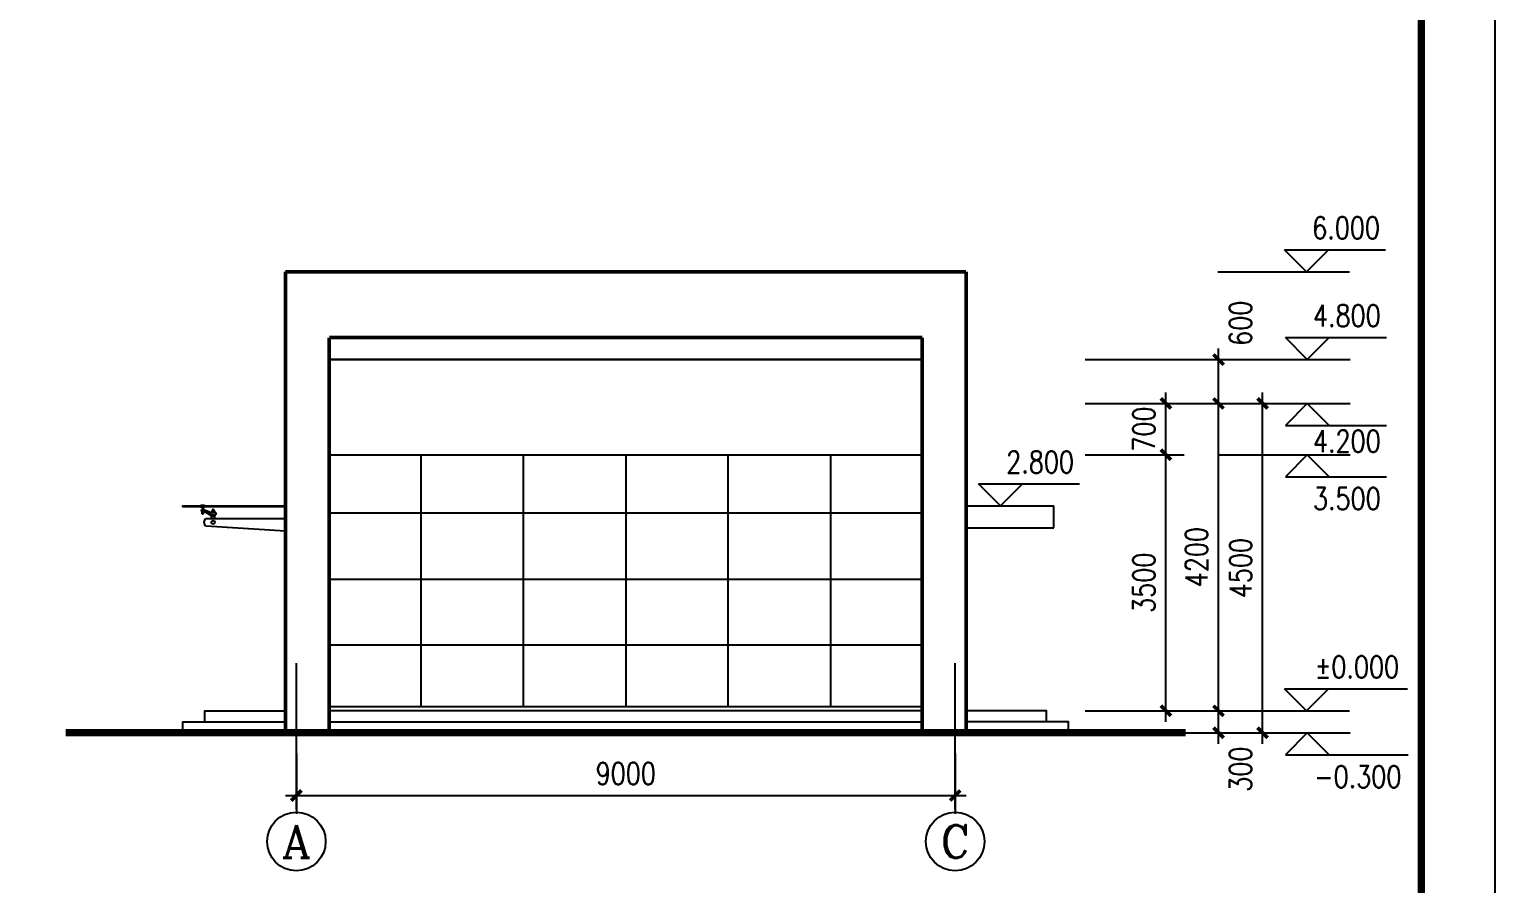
# Model space of a CAD drawing. Extents: x 458975 to 585950, y -118893 to 21149.
# Drawn here: x 565930 to 585950, y -60901 to -49226 of the extents above; entities that cross this region are included whole.
import ezdxf
from ezdxf.enums import TextEntityAlignment as Align

# ---------------------------------------------------------------- set-up
doc = ezdxf.new("R2010")
doc.units = 0
doc.header["$LTSCALE"] = 1000
doc.header["$MEASUREMENT"] = 0
doc.linetypes.add('ACAD_ISO04W100', pattern=[30.5, 24, -3, 0.5, -3])
doc.layers.get('0').update_dxf_attribs({"linetype": 'CONTINUOUS'})
doc.layers.get('DEFPOINTS').update_dxf_attribs({"linetype": 'CONTINUOUS'})
for name, color, linetype in [('AXIS', 3, 'CONTINUOUS'), ('AXIS_TEXT', 3, 'CONTINUOUS'), ('DOTE', 1, 'ACAD_ISO04W100'), ('E_GROUND', 2, 'CONTINUOUS'), ('E_WALL', 255, 'CONTINUOUS'), ('E_WINDOW', 4, 'CONTINUOUS'), ('LEVL', 3, 'CONTINUOUS'), ('PUB_DIM', 3, 'CONTINUOUS'), ('PUB_TITLE', 4, 'CONTINUOUS'), ('PUB_WALL', 255, 'CONTINUOUS'), ('STAIR', 2, 'CONTINUOUS'), ('WALL', 151, 'CONTINUOUS'), ('WINDOW', 2, 'CONTINUOUS')]:
    doc.layers.add(name, color=color, linetype=linetype)
doc.styles.add('COMPLEX', font='COMPLEX.shx')
doc.styles.add('dim_font', font='SIMPLEX.shx', dxfattribs={"width": 0.8})
doc.dimstyles.new('DIMN', dxfattribs={"dimtxt": 300, "dimasz": 100, "dimexe": 250, "dimexo": 300, "dimgap": 0, "dimtad": 0, "dimdec": 0, "dimzin": 0, "dimdsep": 46, "dimtxsty": 'dim_font', "dimblk": 'ARCHTICK', "dimcen": 0.09, "dimdle": 150, "dimclrt": 7, "dimazin": 0, "dimtfac": 1, "dimtdec": 0, "dimtix": 1, "dimtmove": 2, "dimatfit": 3, "dimfxl": 1, "dimtvp": 1, "dimtolj": 1, "dimtzin": 0, "dimarcsym": 0})

# ---------------------------------------------------------------- blocks, each defined once
blk = doc.blocks.new('_axiso')
blk.add_circle((0, 0), 0.5)
at = {"layer": 'AXIS_TEXT', "style": 'COMPLEX', "width": 1.041667}
blk.add_attdef('A', text='', height=0.56, dxfattribs=at).set_placement((-0.25, -0.28), (0.25, -0.28), align=Align.FIT)
blk = doc.blocks.new('_archtick')
at = {"const_width": 0.5}
blk.add_lwpolyline([(-0.7, -0.7), (0.7, 0.7)], dxfattribs=at)
blk = doc.blocks.new('*D164')
at = {"layer": 'DEFPOINTS', "color": 0, "transparency": 16777216}
for p in [(580055, -55039), (581458, -55039), (580055, -58539)]:
    blk.add_point(p, dxfattribs=at)
at = {"layer": 'PUB_DIM', "color": 0, "lineweight": -2, "transparency": 16777216}
for p, q in [((580355, -55039), (581708, -55039)), ((581458, -58689), (581458, -54889)), ((580355, -58539), (581708, -58539))]:
    blk.add_line(p, q, dxfattribs=at)
at = {"layer": 'PUB_DIM', "color": 0, "lineweight": -2, "transparency": 16777216, "xscale": 100, "yscale": 100, "zscale": 100}
for p, rotation in [((581458, -55039), 90), ((581458, -58539), 270)]:
    blk.add_blockref('_archtick', p, dxfattribs=dict(at, rotation=rotation))
at = {"layer": 'PUB_DIM', "color": 7, "transparency": 16777216, "insert": (581158, -56789), "char_height": 300, "attachment_point": 5, "rotation": 90, "style": 'dim_font'}
blk.add_mtext('\\A1;3500', dxfattribs=at)
blk = doc.blocks.new('*D165')
at = {"layer": 'DEFPOINTS', "color": 0, "transparency": 16777216}
for p in [(580055, -54339), (581458, -54339), (580055, -55039)]:
    blk.add_point(p, dxfattribs=at)
at = {"layer": 'PUB_DIM', "color": 0, "lineweight": -2, "transparency": 16777216}
for p, q in [((581458, -55189), (581458, -54189)), ((580355, -54339), (581708, -54339)), ((580355, -55039), (581708, -55039))]:
    blk.add_line(p, q, dxfattribs=at)
at = {"layer": 'PUB_DIM', "color": 0, "lineweight": -2, "transparency": 16777216, "xscale": 100, "yscale": 100, "zscale": 100}
for p, rotation in [((581458, -54339), 90), ((581458, -55039), 270)]:
    blk.add_blockref('_archtick', p, dxfattribs=dict(at, rotation=rotation))
at = {"layer": 'PUB_DIM', "color": 7, "transparency": 16777216, "insert": (581158, -54689), "char_height": 300, "attachment_point": 5, "rotation": 90, "style": 'dim_font'}
blk.add_mtext('\\A1;700', dxfattribs=at)
blk = doc.blocks.new('*D166')
at = {"layer": 'DEFPOINTS', "color": 0, "transparency": 16777216}
for p in [(580055, -58539), (582177, -58539), (580055, -58839)]:
    blk.add_point(p, dxfattribs=at)
at = {"layer": 'PUB_DIM', "color": 0, "lineweight": -2, "transparency": 16777216}
for p, q in [((582177, -58989), (582177, -58389)), ((580355, -58539), (582427, -58539)), ((580355, -58839), (582427, -58839))]:
    blk.add_line(p, q, dxfattribs=at)
at = {"layer": 'PUB_DIM', "color": 0, "lineweight": -2, "transparency": 16777216, "xscale": 100, "yscale": 100, "zscale": 100}
for p, rotation in [((582177, -58539), 90), ((582177, -58839), 270)]:
    blk.add_blockref('_archtick', p, dxfattribs=dict(at, rotation=rotation))
at = {"layer": 'PUB_DIM', "color": 7, "transparency": 16777216, "insert": (582477, -59336), "char_height": 300, "attachment_point": 5, "rotation": 90, "style": 'dim_font'}
blk.add_mtext('\\A1;300', dxfattribs=at)
blk = doc.blocks.new('*D167')
at = {"layer": 'DEFPOINTS', "color": 0, "transparency": 16777216}
for p in [(580055, -54339), (582177, -54339), (580055, -58539)]:
    blk.add_point(p, dxfattribs=at)
at = {"layer": 'PUB_DIM', "color": 0, "lineweight": -2, "transparency": 16777216}
for p, q in [((582177, -58689), (582177, -54189)), ((580355, -54339), (582427, -54339)), ((580355, -58539), (582427, -58539))]:
    blk.add_line(p, q, dxfattribs=at)
at = {"layer": 'PUB_DIM', "color": 0, "lineweight": -2, "transparency": 16777216, "xscale": 100, "yscale": 100, "zscale": 100}
for p, rotation in [((582177, -54339), 90), ((582177, -58539), 270)]:
    blk.add_blockref('_archtick', p, dxfattribs=dict(at, rotation=rotation))
at = {"layer": 'PUB_DIM', "color": 7, "transparency": 16777216, "insert": (581877, -56439), "char_height": 300, "attachment_point": 5, "rotation": 90, "style": 'dim_font'}
blk.add_mtext('\\A1;4200', dxfattribs=at)
blk = doc.blocks.new('*D168')
at = {"layer": 'DEFPOINTS', "color": 0, "transparency": 16777216}
for p in [(580055, -53739), (582177, -53739), (580055, -54339)]:
    blk.add_point(p, dxfattribs=at)
at = {"layer": 'PUB_DIM', "color": 0, "lineweight": -2, "transparency": 16777216}
for p, q in [((582177, -54489), (582177, -53589)), ((580355, -53739), (582427, -53739)), ((580355, -54339), (582427, -54339))]:
    blk.add_line(p, q, dxfattribs=at)
at = {"layer": 'PUB_DIM', "color": 0, "lineweight": -2, "transparency": 16777216, "xscale": 100, "yscale": 100, "zscale": 100}
for p, rotation in [((582177, -53739), 90), ((582177, -54339), 270)]:
    blk.add_blockref('_archtick', p, dxfattribs=dict(at, rotation=rotation))
at = {"layer": 'PUB_DIM', "color": 7, "transparency": 16777216, "insert": (582477, -53243), "char_height": 300, "attachment_point": 5, "rotation": 90, "style": 'dim_font'}
blk.add_mtext('\\A1;600', dxfattribs=at)
blk = doc.blocks.new('*D163')
at = {"layer": 'DEFPOINTS', "color": 0, "transparency": 16777216}
for p in [(580055, -54339), (582779, -54339), (580055, -58839)]:
    blk.add_point(p, dxfattribs=at)
at = {"layer": 'PUB_DIM', "color": 0, "lineweight": -2, "transparency": 16777216}
for p, q in [((582779, -58989), (582779, -54189)), ((580355, -54339), (583029, -54339)), ((580355, -58839), (583029, -58839))]:
    blk.add_line(p, q, dxfattribs=at)
at = {"layer": 'PUB_DIM', "color": 0, "lineweight": -2, "transparency": 16777216, "xscale": 100, "yscale": 100, "zscale": 100}
for p, rotation in [((582779, -54339), 90), ((582779, -58839), 270)]:
    blk.add_blockref('_archtick', p, dxfattribs=dict(at, rotation=rotation))
at = {"layer": 'PUB_DIM', "color": 7, "transparency": 16777216, "insert": (582479, -56589), "char_height": 300, "attachment_point": 5, "rotation": 90, "style": 'dim_font'}
blk.add_mtext('\\A1;4500', dxfattribs=at)
blk = doc.blocks.new('*D184')
at = {"layer": 'DEFPOINTS', "color": 0, "transparency": 16777216}
for p in [(569579, -58820), (578579, -58820), (578579, -59696)]:
    blk.add_point(p, dxfattribs=at)
at = {"layer": 'PUB_DIM', "color": 0, "lineweight": -2, "transparency": 16777216}
for p, q in [((569579, -59120), (569579, -59946)), ((578579, -59120), (578579, -59946)), ((569429, -59696), (578729, -59696))]:
    blk.add_line(p, q, dxfattribs=at)
at = {"layer": 'PUB_DIM', "color": 0, "lineweight": -2, "transparency": 16777216, "xscale": 100, "yscale": 100, "zscale": 100, "rotation": 180}
blk.add_blockref('_archtick', (569579, -59696), dxfattribs=at)
at = {"layer": 'PUB_DIM', "color": 0, "lineweight": -2, "transparency": 16777216, "xscale": 100, "yscale": 100, "zscale": 100}
blk.add_blockref('_archtick', (578579, -59696), dxfattribs=at)
at = {"layer": 'PUB_DIM', "color": 7, "transparency": 16777216, "insert": (574079, -59396), "char_height": 300, "attachment_point": 5, "style": 'dim_font'}
blk.add_mtext('\\A1;9000', dxfattribs=at)

msp = doc.modelspace()

# ---------------------------------------------------------------- linework, layer by layer
for p, q in [((568284.3, -55733.4), (568270.3, -55736.4)), ((568270.3, -55739.4), (568270.3, -55736.4)), ((568330.2, -55738.3), (568270.3, -55738.3)), ((568270.3, -55739.4), (568282.3, -55739.4)), ((568270.3, -55752.2), (568282.3, -55752.2)), ((568270.3, -55752.2), (568270.3, -55755.2)), ((568330.2, -55753.3), (568270.3, -55753.3)), ((568284.3, -55758.2), (568270.3, -55755.2)), ((568275.4, -55797.1), (568275.4, -55803.1)), ((568275.4, -55797.1), (568325.4, -55797.1)), ((568275.4, -55803.1), (568300.4, -55803.1)), ((568316.2, -55733.4), (568284.3, -55733.4)), ((568316.2, -55758.2), (568284.3, -55758.2)), ((568284.4, -55758.2), (568284.4, -55761)), ((568284.4, -55761.1), (568316.2, -55761.1)), ((568285.4, -55758.2), (568285.4, -55761)), ((568294.4, -55761), (568293.4, -55762)), ((568293.4, -55768), (568293.4, -55762)), ((568307.4, -55762), (568293.4, -55762)), ((568293.4, -55768), (568294.4, -55769)), ((568307.4, -55768), (568293.4, -55768)), ((568294.4, -55769), (568294.4, -55787.3)), ((568306.4, -55769), (568294.4, -55769)), ((568304.4, -55762), (568296.4, -55768)), ((568296.4, -55762), (568304.4, -55768)), ((568296.4, -55762), (568296.4, -55768)), ((568300.3, -55803.1), (568390.9, -55857.2)), ((568304.4, -55762), (568304.4, -55768)), ((568306.4, -55761), (568307.4, -55762)), ((568307.4, -55768), (568306.4, -55769)), ((568306.4, -55769), (568306.4, -55787.3)), ((568307.4, -55768), (568307.4, -55762)), ((568315.2, -55758.2), (568315.2, -55761)), ((568330.2, -55736.4), (568316.2, -55733.4)), ((568330.2, -55755.2), (568316.2, -55758.2)), ((568316.2, -55758.2), (568316.2, -55761)), ((568318.2, -55739.4), (568330.2, -55739.4)), ((568330.2, -55752.2), (568318.2, -55752.2)), ((568404.9, -55829.1), (568325.4, -55797.1)), ((568325.4, -55818), (568325.4, -55797.1)), ((568330.2, -55739.4), (568330.2, -55736.4)), ((568330.2, -55752.2), (568330.2, -55755.2)), ((568331.1, -55807.3), (568331, -55813.8)), ((568331.5, -55814.7), (568389.5, -55849.4)), ((568390.6, -55829.8), (568332.5, -55806.4)), ((568391, -55848.6), (568391.3, -55830.8)), ((568404.9, -55829.1), (568404.9, -55859.1)), ((568404.9, -55829.1), (568478.9, -55829.1)), ((568424.7, -55804.3), (568424.7, -55817.3)), ((568424.7, -55822.4), (568424.7, -55829.1)), ((568427.9, -55801.3), (568455.9, -55801.3)), ((568427.9, -55819.4), (568455.9, -55819.4)), ((568455.1, -55819.3), (568428.7, -55819.3)), ((568433.3, -55817.3), (568433.3, -55804.3)), ((568433.3, -55829.1), (568433.3, -55822.4)), ((568450.5, -55817.3), (568450.5, -55804.3)), ((568450.5, -55829.1), (568450.5, -55822.4)), ((568459.1, -55804.3), (568459.1, -55817.3)), ((568459.1, -55822.4), (568459.1, -55829.1)), ((568478.9, -55829.1), (568478.9, -55859.1)), ((568390.9, -55857.2), (568390.9, -55859.1)), ((568390.9, -55857.2), (568390.9, -55858.4)), ((568390.9, -55859.1), (568478.9, -55859.1)), ((568417.9, -55912.2), (568417.9, -55869.3)), ((568465.9, -55869.3), (568417.9, -55869.3)), ((568465.9, -55883.3), (568417.9, -55883.3)), ((568426.9, -55869.3), (568426.9, -55859.3)), ((568428.9, -55869.3), (568428.9, -55859.3)), ((568431.9, -55871.5), (568451.9, -55881.5)), ((568431.9, -55881.5), (568431.9, -55871.5)), ((568431.9, -55881.5), (568451.9, -55871.5)), ((568451.9, -55871.5), (568431.9, -55871.5)), ((568451.9, -55881.5), (568431.9, -55881.5)), ((568451.9, -55881.5), (568451.9, -55871.5)), ((568454.9, -55869.3), (568454.9, -55859.3)), ((568456.9, -55869.3), (568456.9, -55859.3)), ((568465.9, -55912.2), (568465.9, -55869.3))]:
    msp.add_line(p, q)
at = {"ltscale": 0.05}
for p, q in [((568282.3, -55738.4), (568282.3, -55752.2)), ((568295.9, -55769), (568295.9, -55787.3)), ((568304.9, -55769), (568304.9, -55787.3)), ((568318.2, -55738.4), (568318.2, -55752.2))]:
    msp.add_line(p, q, dxfattribs=at)
at = {"ltscale": 0.01}
msp.add_line((568300.4, -55855.2), (568300.4, -55727.4), dxfattribs=at)
for points in [[(568346.9, -55912.2), (569428.9, -55912.2)], [(569428.9, -56085.7), (568346.9, -56014.2)], [(568417.9, -55912.2), (568465.9, -55912.2)]]:
    msp.add_lwpolyline(points)
msp.add_circle((568441.9, -55963.2), 25)
for centre, radius, start, end in [((568332, -55813.8), 1, 179.23169, 239.12087), ((568332.1, -55807.3), 1, 68.07444, 179.23169), ((568390, -55848.5), 1, 239.12087, 359.23169), ((568390.3, -55830.8), 1, 359.23169, 68.07444), ((568429, -55805.9), 4.61, 20.4369, 159.5631), ((568429, -55813.7), 5.67, 220.29842, 319.70158), ((568429, -55824), 4.61, 20.4369, 159.5631), ((568441.9, -55801.3), 14, 0, 180), ((568441.9, -55815.2), 13.8, 51.53746, 128.46254), ((568441.9, -55799.8), 19.5, 243.81532, 296.18468), ((568441.9, -55833.2), 13.8, 51.53746, 128.46254), ((568454.8, -55805.9), 4.54, 19.7922, 160.2078), ((568454.8, -55813.8), 5.56, 219.76533, 320.23467), ((568454.8, -55823.9), 4.54, 19.7922, 160.2078), ((568375.2, -55963.2), 58.3, 119.0546, 240.9454)]:
    msp.add_arc(centre, radius, start, end)
at = {"layer": 'DEFPOINTS'}
msp.add_point((568442.2, -55800.9), dxfattribs=at)
at = {"layer": 'DOTE'}
for p, q in [((569578.9, -59889.4), (569578.9, -57889.4)), ((578578.9, -59889.4), (578578.9, -57889.4))]:
    msp.add_line(p, q, dxfattribs=at)
at = {"layer": 'E_GROUND', "const_width": 100}
msp.add_lwpolyline([(566428.9, -58839.4), (581728.9, -58839.4)], dxfattribs=at)
at = {"layer": 'E_WALL'}
msp.add_line((570028.9, -55039.4), (578128.9, -55039.4), dxfattribs=at)
at = {"layer": 'E_WALL', "const_width": 50}
for points in [[(569428.9, -52539.4), (569428.9, -58839.4)], [(578728.9, -52539.4), (578728.9, -52539.4), (569428.9, -52539.4)], [(578728.9, -52539.4), (578728.9, -58839.4)], [(570028.9, -53439.4), (570028.9, -58839.4)], [(578128.9, -53439.4), (578128.9, -53439.4), (570028.9, -53439.4)], [(578128.9, -53439.4), (578128.9, -58839.4)]]:
    msp.add_lwpolyline(points, dxfattribs=at)
at = {"layer": 'E_WALL'}
msp.add_lwpolyline([(570028.9, -53739.4), (570028.9, -53739.4), (578128.9, -53739.4), (570028.9, -53739.4)], dxfattribs=at)
at = {"layer": 'E_WINDOW'}
for p, q in [((571278.9, -55039.4), (571278.9, -58479.4)), ((572678.9, -55039.4), (572678.9, -58479.4)), ((574078.9, -55039.4), (574078.9, -58479.4)), ((575478.9, -58479.4), (575478.9, -55039.4)), ((576878.9, -58479.4), (576878.9, -55039.4)), ((578128.9, -55839.4), (570028.9, -55839.4)), ((570028.9, -56739.4), (578128.9, -56739.4)), ((570028.9, -57639.4), (578128.9, -57639.4)), ((570028.9, -58479.4), (578128.9, -58479.4))]:
    msp.add_line(p, q, dxfattribs=at)
at = {"layer": 'LEVL'}
for p, q in [((583379.4, -52539.4), (583079.4, -52239.4)), ((583079.4, -52239.4), (583679.4, -52239.4)), ((583679.4, -52239.4), (583379.4, -52539.4)), ((583379.4, -52239.4), (584459.4, -52239.4)), ((582167.2, -52539.4), (583964.1, -52539.4)), ((583389.7, -53739.4), (583089.7, -53439.4)), ((583089.7, -53439.4), (583689.7, -53439.4)), ((583689.7, -53439.4), (583389.7, -53739.4)), ((583389.7, -53439.4), (584469.7, -53439.4)), ((582177.5, -53739.4), (583974.4, -53739.4)), ((582177.5, -54339.4), (583974.4, -54339.4)), ((583389.7, -54339.4), (583089.7, -54639.4)), ((583689.7, -54639.4), (583389.7, -54339.4)), ((583089.7, -54639.4), (583689.7, -54639.4)), ((583389.7, -54639.4), (584469.7, -54639.4)), ((582177.5, -55039.4), (583974.4, -55039.4)), ((583389.7, -55039.4), (583089.7, -55339.4)), ((583689.7, -55339.4), (583389.7, -55039.4)), ((579199.4, -55739.4), (578899.4, -55439.4)), ((578899.4, -55439.4), (579499.4, -55439.4)), ((579499.4, -55439.4), (579199.4, -55739.4)), ((579199.4, -55439.4), (580279.4, -55439.4)), ((583089.7, -55339.4), (583689.7, -55339.4)), ((583389.7, -55339.4), (584469.7, -55339.4)), ((583379.4, -58539.4), (583079.4, -58239.4)), ((583079.4, -58239.4), (583679.4, -58239.4)), ((583679.4, -58239.4), (583379.4, -58539.4)), ((583379.4, -58239.4), (584756.6, -58239.4)), ((582167.2, -58539.4), (583964.1, -58539.4)), ((582177.5, -58839.4), (583974.4, -58839.4)), ((583389.7, -58839.4), (583089.7, -59139.4)), ((583689.7, -59139.4), (583389.7, -58839.4)), ((583089.7, -59139.4), (583689.7, -59139.4)), ((583389.7, -59139.4), (584766.9, -59139.4))]:
    msp.add_line(p, q, dxfattribs=at)
at = {"layer": 'PUB_TITLE'}
msp.add_lwpolyline([(526549.5, -70226.1), (526549.5, -28226.1), (585949.5, -28226.1), (585949.5, -70226.1)], close=True, dxfattribs=at)
at = {"layer": 'PUB_TITLE', "const_width": 100}
msp.add_lwpolyline([(529049.5, -69226.1), (584949.5, -69226.1), (584949.5, -29226.1), (529049.5, -29226.1)], close=True, dxfattribs=at)
at = {"layer": 'PUB_WALL'}
for p, q in [((568285.7, -55795.1), (568314.1, -55795.1)), ((568285.7, -55797), (568285.7, -55795.1)), ((568285.7, -55797), (568314.1, -55797)), ((568286, -55805.4), (568286, -55803.5)), ((568286, -55805.4), (568304.2, -55805.4)), ((568290.2, -55807.4), (568290.2, -55813)), ((568290.7, -55793.1), (568290.7, -55789.1)), ((568304.2, -55805.4), (568290.8, -55805.4)), ((568292.4, -55817.6), (568291.6, -55814.9)), ((568309.7, -55795.1), (568291.7, -55795.1)), ((568308.7, -55815), (568292.2, -55815)), ((568292.7, -55787.1), (568308.7, -55787.1)), ((568306.9, -55818.3), (568293.4, -55818.3)), ((568293.5, -55845.5), (568293.5, -55818.3)), ((568307.7, -55845.5), (568293.5, -55845.5)), ((568295.5, -55847.2), (568293.5, -55845.5)), ((568295.2, -55807), (568295.2, -55813)), ((568295.5, -55818.3), (568295.5, -55847.2)), ((568305.7, -55847.2), (568295.5, -55847.2)), ((568295.7, -55793.1), (568295.7, -55789.1)), ((568305.2, -55807.7), (568305.2, -55813)), ((568305.7, -55793.1), (568305.7, -55789.1)), ((568305.7, -55818.3), (568305.7, -55847.2)), ((568307.7, -55845.5), (568305.7, -55847.2)), ((568307.7, -55845.5), (568307.7, -55817.9)), ((568307.9, -55817.6), (568308.7, -55815)), ((568310.7, -55793.1), (568310.7, -55789.1)), ((568310.7, -55809.3), (568310.7, -55813)), ((568314.1, -55797), (568314.1, -55795.1))]:
    msp.add_line(p, q, dxfattribs=at)
for centre, radius, start, end in [((568292.2, -55807.4), 2, 90, 180), ((568292.2, -55813), 2, 180, 270), ((568292.7, -55789.1), 2, 89.99975, 179.99975), ((568292.7, -55793.1), 2, 179.99975, 269.99975), ((568293.4, -55817.3), 1, 196.87284, 270), ((568293.2, -55807.4), 2, 0, 90), ((568293.2, -55813), 2, 270, 0), ((568293.7, -55789.1), 2, 359.99975, 89.99975), ((568293.7, -55793.1), 2, 269.99975, 359.99975), ((568297.2, -55807.4), 2, 90, 180), ((568297.2, -55813), 2, 180, 270), ((568297.7, -55789.1), 2, 89.99975, 179.99975), ((568297.7, -55793.1), 2, 179.99975, 269.99975), ((568303.2, -55807.4), 2, 0, 90), ((568303.2, -55813), 2, 270, 0), ((568303.7, -55789.1), 2, 359.99975, 89.99975), ((568303.7, -55793.1), 2, 269.99975, 359.99975), ((568307.2, -55807.4), 2, 143.46509, 180), ((568307.2, -55813), 2, 180, 270), ((568307.7, -55789.1), 2, 89.99975, 179.99975), ((568307.7, -55793.1), 2, 179.99975, 269.99975), ((568306.9, -55817.3), 1, 270, 343.12716), ((568308.7, -55789.1), 2, 359.99975, 89.99975), ((568308.7, -55793.1), 2, 269.99975, 359.99975), ((568308.7, -55813), 2, 270, 0)]:
    msp.add_arc(centre, radius, start, end, dxfattribs=at)
at = {"layer": 'STAIR'}
for points in [[(568028.9, -58839.4), (568028.9, -58689.4), (568328.9, -58689.4), (568328.9, -58539.4), (569428.9, -58539.4)], [(570028.9, -58839.4), (570028.9, -58689.4), (578128.9, -58689.4), (578128.9, -58839.4), (578128.9, -58689.4), (578128.9, -58539.4), (570028.9, -58539.4)], [(580128.9, -58839.4), (580128.9, -58689.4), (579828.9, -58689.4), (579828.9, -58539.4), (578728.9, -58539.4)], [(568328.9, -58689.4), (569428.9, -58689.4)], [(579828.9, -58689.4), (578728.9, -58689.4)]]:
    msp.add_lwpolyline(points, dxfattribs=at)
at = {"layer": 'WALL'}
for p, q in [((568314.1, -55795.1), (568285.7, -55795.1)), ((568285.7, -55795.1), (568285.7, -55797)), ((568314.1, -55797), (568285.7, -55797)), ((568286, -55803.5), (568286, -55805.4)), ((568304.2, -55805.4), (568286, -55805.4)), ((568290.2, -55813), (568290.2, -55807.4)), ((568290.7, -55793.1), (568290.7, -55789.1)), ((568290.8, -55805.4), (568304.2, -55805.4)), ((568291.6, -55814.9), (568292.4, -55817.6)), ((568291.7, -55795.2), (568309.7, -55795.2)), ((568292.2, -55815), (568308.7, -55815)), ((568308.7, -55787.3), (568292.7, -55787.3)), ((568293.4, -55818.3), (568306.9, -55818.3)), ((568293.5, -55818.3), (568293.5, -55845.5)), ((568307.7, -55845.5), (568293.5, -55845.5)), ((568293.5, -55845.5), (568295.5, -55847.2)), ((568295.2, -55807), (568295.2, -55813)), ((568295.5, -55847.2), (568295.5, -55818.3)), ((568295.5, -55847.2), (568305.7, -55847.2)), ((568295.7, -55793.1), (568295.7, -55789.1)), ((568305.2, -55807.7), (568305.2, -55813)), ((568305.7, -55793.1), (568305.7, -55789.1)), ((568305.7, -55847.2), (568305.7, -55818.3)), ((568305.7, -55847.2), (568307.7, -55845.5)), ((568307.7, -55817.9), (568307.7, -55845.5)), ((568308.7, -55815), (568307.9, -55817.6)), ((568310.7, -55789.1), (568310.7, -55793.1)), ((568310.7, -55813), (568310.7, -55809.3)), ((568314.1, -55795.1), (568314.1, -55797))]:
    msp.add_line(p, q, dxfattribs=at)
for centre, radius, start, end in [((568292.2, -55807.4), 2, 90, 180), ((568292.2, -55813), 2, 180, 270), ((568292.7, -55789.1), 2, 89.99975, 179.99975), ((568292.7, -55793.1), 2, 179.99975, 269.99975), ((568293.4, -55817.3), 1, 196.87284, 270), ((568293.2, -55807.4), 2, 0, 90), ((568293.2, -55813), 2, 270, 0), ((568293.7, -55789.1), 2, 359.99975, 89.99975), ((568293.7, -55793.1), 2, 269.99975, 359.99975), ((568297.2, -55807.4), 2, 90, 180), ((568297.2, -55813), 2, 180, 270), ((568297.7, -55789.1), 2, 89.99975, 179.99975), ((568297.7, -55793.1), 2, 179.99975, 269.99975), ((568303.2, -55807.4), 2, 0, 90), ((568303.2, -55813), 2, 270, 0), ((568303.7, -55789.1), 2, 359.99975, 89.99975), ((568303.7, -55793.1), 2, 269.99975, 359.99975), ((568307.2, -55807.4), 2, 143.46509, 180), ((568307.2, -55813), 2, 180, 270), ((568307.7, -55789.1), 2, 89.99975, 179.99975), ((568307.7, -55793.1), 2, 179.99975, 269.99975), ((568306.9, -55817.3), 1, 270, 343.12716), ((568308.7, -55789.1), 2, 359.99975, 89.99975), ((568308.7, -55793.1), 2, 269.99975, 359.99975), ((568308.7, -55813), 2, 270, 0)]:
    msp.add_arc(centre, radius, start, end, dxfattribs=at)
at = {"layer": 'WINDOW'}
for p, q in [((578728.9, -55739.4), (579928.9, -55739.4)), ((579928.9, -56039.4), (579928.9, -55739.4)), ((578728.9, -56039.4), (579928.9, -56039.4))]:
    msp.add_line(p, q, dxfattribs=at)
msp.add_lwpolyline([(569428.9, -55751.4), (568028.9, -55751.4), (568028.9, -55739.4), (569428.9, -55739.4)], dxfattribs=at)

# ---------------------------------------------------------------- block references
at = {"layer": 'AXIS', "xscale": 800, "yscale": 800, "zscale": 800}
msp.add_blockref('_axiso', (569578.9, -60325.1), dxfattribs=at).add_auto_attribs({'A': 'A'})
at = {"layer": 'AXIS'}
ref = msp.add_blockref('_axiso', (578578.9, -60325.1), dxfattribs=dict(at, xscale=800, yscale=800, zscale=800))
ref.add_attrib('A', 'C', dxfattribs={"layer": 'AXIS_TEXT', "height": 448, "style": 'COMPLEX', "width": 1.25}).set_placement((578378.9, -60549.1), (578778.9, -60549.1), align=Align.FIT)

# ---------------------------------------------------------------- texts
at = {"layer": 'LEVL', "color": 7, "char_height": 300, "attachment_point": 5, "style": 'dim_font'}
for s, insert in [('6.000', (583919.4, -51939.4)), ('4.800', (583929.7, -53139.4)), ('4.200', (583929.7, -54853.4)), ('2.800', (579739.4, -55139.4)), ('3.500', (583929.7, -55639.4)), ('%%p0.000', (584068, -57939.4)), ('-0.300', (584078.3, -59439.4))]:
    msp.add_mtext(s, dxfattribs=dict(at, insert=insert))

# ---------------------------------------------------------------- dimensions: what is measured, and where the dimension line sits
at = {"layer": 'PUB_DIM'}
for base, p1, p2, picture, middle in [((582177.5, -53739.4), (580055.1, -54339.4), (580055.1, -53739.4), '*D168', (582477.5, -53242.8)), ((582177.5, -58539.4), (580055.1, -58839.4), (580055.1, -58539.4), '*D166', (582477.5, -59336))]:
    dim = msp.add_linear_dim(base=base, p1=p1, p2=p2, angle=90, dimstyle='DIMN', dxfattribs=at)
    dim.commit()
    dim.dimension.update_dxf_attribs({"geometry": picture, "text_midpoint": middle, "dimtype": 160})
for base, p1, p2, picture, middle in [((581457.6, -54339.4), (580055.1, -55039.4), (580055.1, -54339.4), '*D165', (581157.6, -54689.4)), ((582177.5, -54339.4), (580055.1, -58539.4), (580055.1, -54339.4), '*D167', (581877.5, -56439.4)), ((582779.2, -54339.4), (580055.1, -58839.4), (580055.1, -54339.4), '*D163', (582479.2, -56589.4)), ((581457.6, -55039.4), (580055.1, -58539.4), (580055.1, -55039.4), '*D164', (581157.6, -56789.4))]:
    dim = msp.add_linear_dim(base=base, p1=p1, p2=p2, angle=90, dimstyle='DIMN', dxfattribs=at)
    dim.commit()
    dim.dimension.update_dxf_attribs({"geometry": picture, "text_midpoint": middle})
dim = msp.add_linear_dim(base=(578578.9, -59696.2), p1=(569578.9, -58819.6), p2=(578578.9, -58819.6), dimstyle='DIMN', dxfattribs=at)
dim.commit()
dim.dimension.update_dxf_attribs({"geometry": '*D184', "text_midpoint": (574078.9, -59396.2)})

doc.saveas('drawing.dxf')
